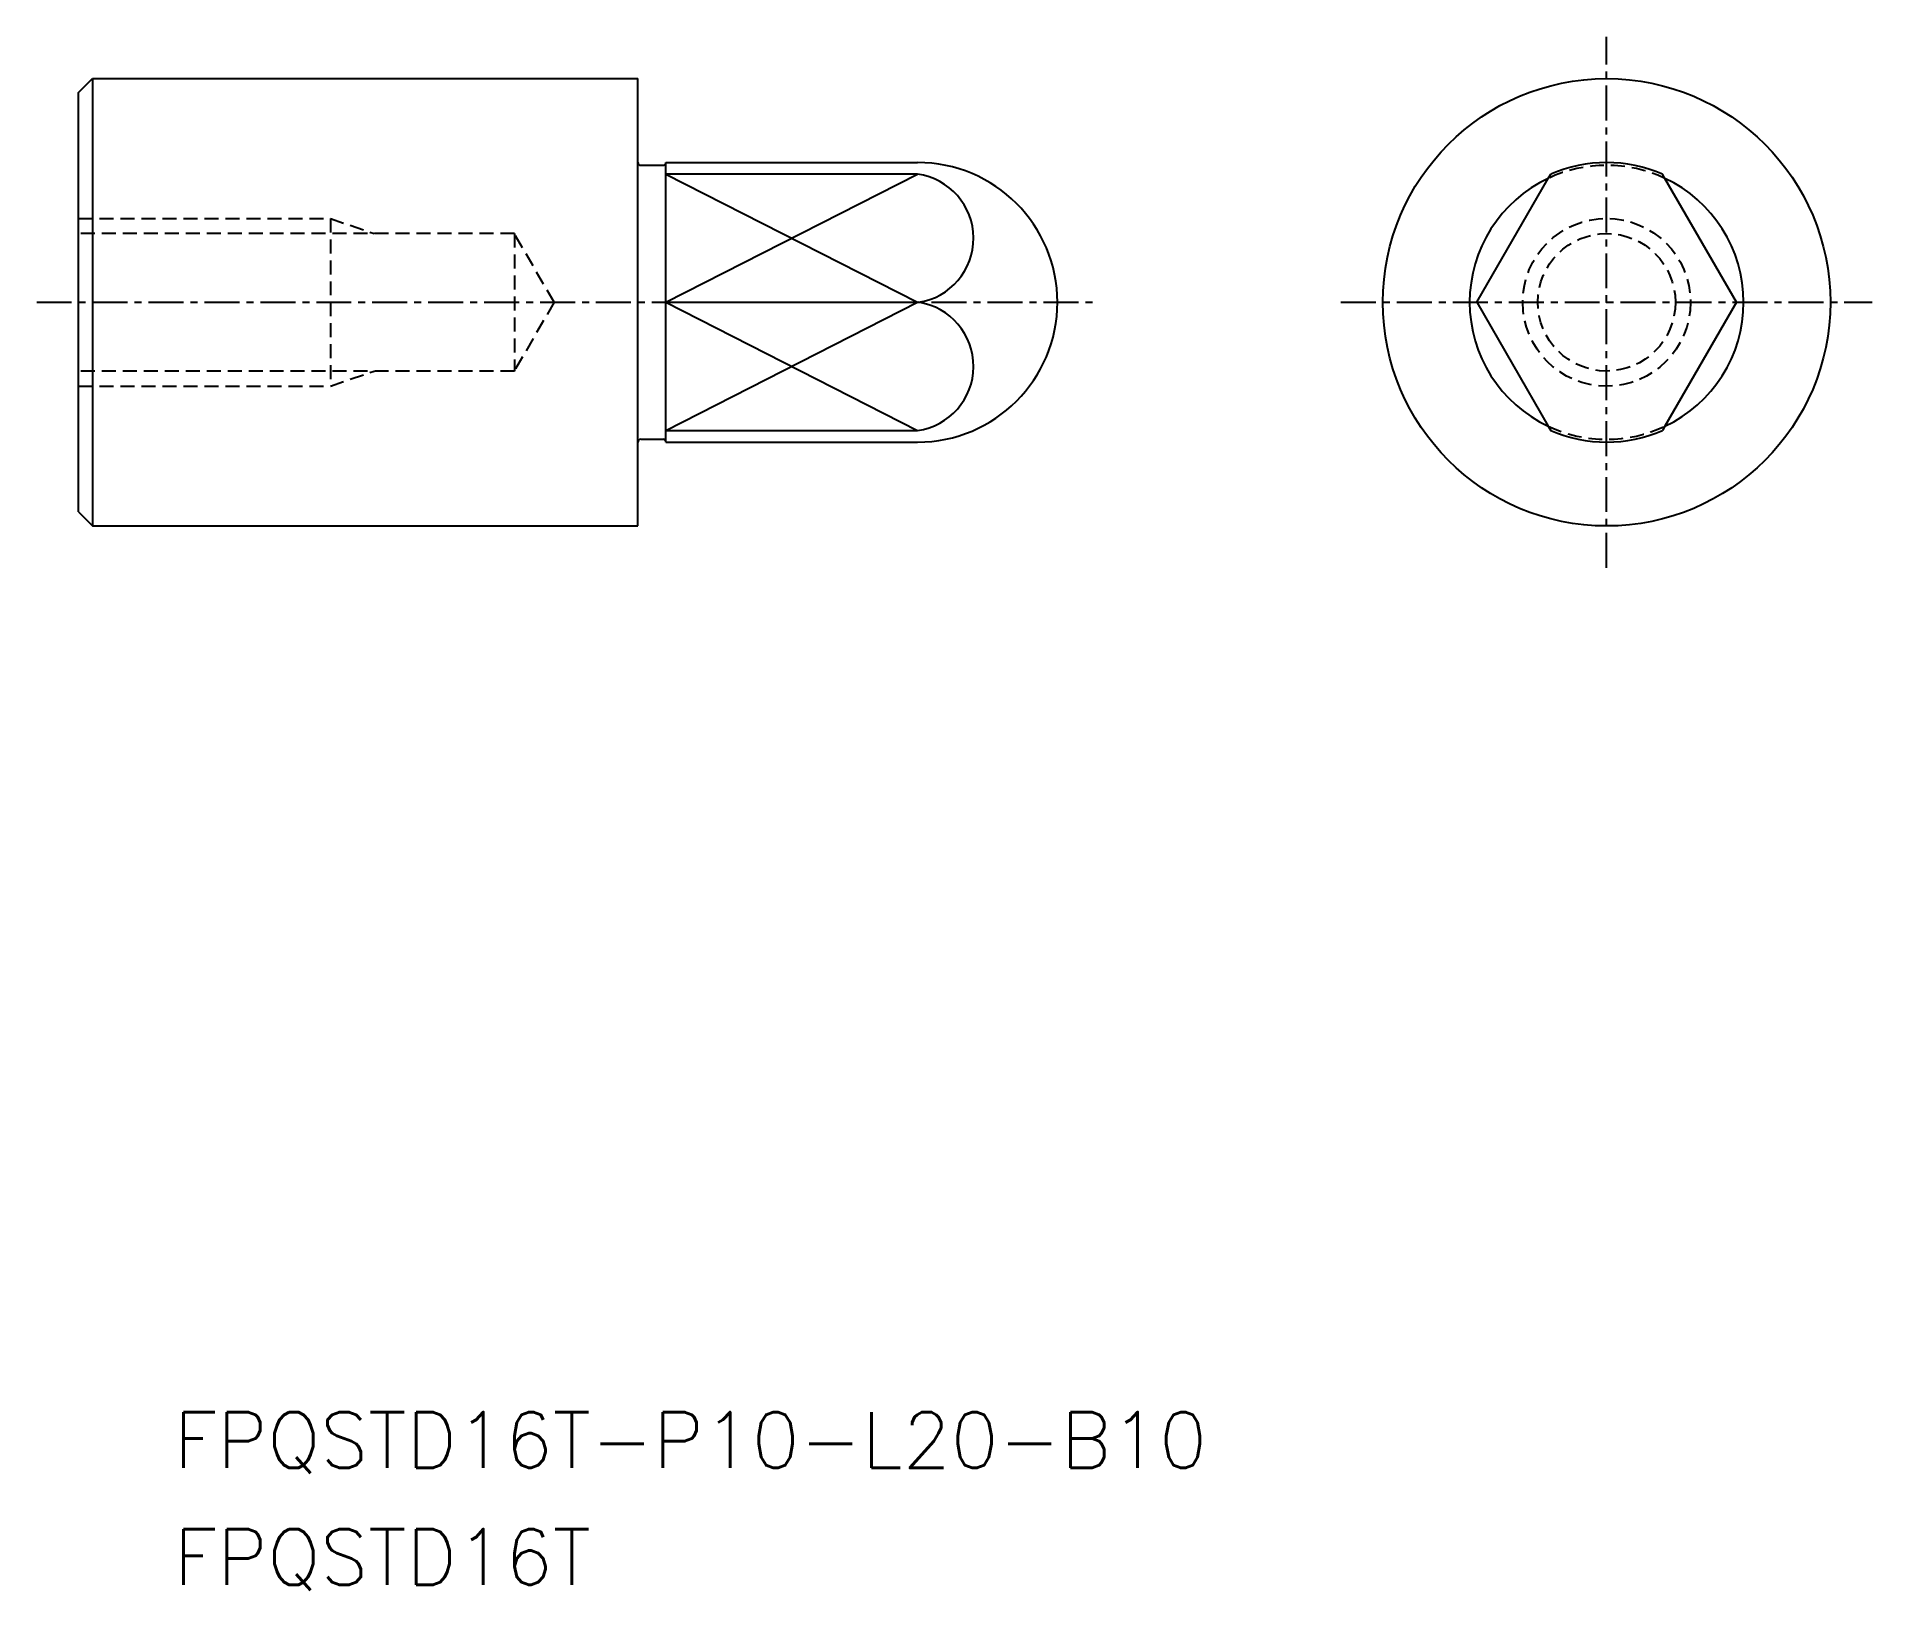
# Model space of a CAD drawing. Extents: x 18.6 to 84.2, y 15.6 to 71.2.
import ezdxf

# ---------------------------------------------------------------- set-up
doc = ezdxf.new("R2010")
doc.units = 0
doc.linetypes.add('CENTER', pattern=[2, 1.25, -0.25, 0.25, -0.25])
doc.linetypes.add('DASHED', pattern=[0.75, 0.5, -0.25])
doc.layers.get('0').update_dxf_attribs({"linetype": 'CONTINUOUS'})
doc.layers.add('CENTER', color=1, linetype='CENTER')
doc.styles.get("Standard").update_dxf_attribs({"font": 'txt.shx'})

msp = doc.modelspace()

# ---------------------------------------------------------------- linework, layer by layer
at = {"color": 7, "linetype": 'CONTINUOUS'}
for p, q in [((20.073, 69.191), (20.573, 69.691)), ((20.573, 69.691), (40.073, 69.691)), ((20.573, 69.691), (20.573, 53.691)), ((40.073, 66.691), (40.073, 69.691)), ((20.073, 54.191), (20.073, 69.191)), ((40.073, 56.691), (40.073, 66.691)), ((40.173, 66.591), (40.973, 66.591)), ((41.073, 56.691), (41.073, 66.691)), ((41.073, 66.691), (50.073, 66.691)), ((50.073, 66.273), (41.073, 66.273)), ((70.067, 61.691), (72.627, 66.125)), ((72.627, 66.125), (72.713, 66.273)), ((76.799, 66.125), (76.713, 66.273)), ((79.358, 61.691), (76.799, 66.125)), ((41.073, 61.691), (50.073, 61.691)), ((70.067, 61.691), (72.627, 57.257)), ((79.358, 61.691), (76.799, 57.257)), ((41.073, 57.108), (50.073, 57.108)), ((72.627, 57.257), (72.713, 57.108)), ((76.799, 57.257), (76.713, 57.108)), ((40.073, 53.691), (40.073, 56.691)), ((40.173, 56.791), (40.973, 56.791)), ((41.073, 56.691), (50.073, 56.691)), ((20.073, 54.191), (20.573, 53.691)), ((20.573, 53.691), (40.073, 53.691))]:
    msp.add_line(p, q, dxfattribs=at)
at = {"color": 3, "linetype": 'CONTINUOUS'}
for p, q in [((41.073, 66.273), (50.073, 61.691)), ((41.073, 61.691), (50.073, 66.273)), ((41.073, 57.108), (50.073, 61.691)), ((41.073, 61.691), (50.073, 57.108))]:
    msp.add_line(p, q, dxfattribs=at)
at = {"color": 3, "linetype": 'DASHED'}
for p, q in [((20.073, 64.691), (29.073, 64.691)), ((29.073, 64.691), (29.073, 58.691)), ((29.073, 64.691), (30.636, 64.149)), ((35.654, 64.149), (20.073, 64.149)), ((37.073, 61.691), (35.654, 64.149)), ((35.654, 64.149), (35.654, 59.232)), ((37.073, 61.691), (35.654, 59.232)), ((35.654, 59.232), (20.073, 59.232)), ((29.073, 58.691), (30.636, 59.232)), ((20.073, 58.691), (29.073, 58.691))]:
    msp.add_line(p, q, dxfattribs=at)
at = {"color": 7, "linetype": 'CONTINUOUS'}
msp.add_circle((74.713, 61.691), 8, dxfattribs=at)
at = {"color": 3, "linetype": 'DASHED'}
for radius in [3, 2.458]:
    msp.add_circle((74.713, 61.691), radius, dxfattribs=at)
at = {"color": 7, "linetype": 'CONTINUOUS'}
for centre, radius, start, end in [((40.173, 66.691), 0.1, 180, 270), ((40.973, 66.691), 0.1, 270, 0), ((50.073, 61.691), 5, 270, 90), ((74.713, 61.691), 4.9, 295.19401, 295.19401), ((74.713, 61.691), 5, 66.42182, 113.57818), ((49.758, 63.98), 2.315, 278.57007, 82.1801), ((74.713, 61.691), 4.9, 115.19401, 244.80599), ((74.713, 61.691), 4.9, 295.19401, 64.80599), ((49.758, 59.402), 2.315, 277.8199, 81.42993), ((74.713, 61.691), 5, 246.42182, 293.57818), ((40.173, 56.691), 0.1, 90, 180), ((40.973, 56.691), 0.1, 0, 90)]:
    msp.add_arc(centre, radius, start, end, dxfattribs=at)
at = {"color": 3, "linetype": 'DASHED'}
for start, end in [(64.80599, 115.19401), (244.80599, 295.19401)]:
    msp.add_arc((74.713, 61.691), 4.9, start, end, dxfattribs=at)
at = {"color": 7, "linetype": 'CONTINUOUS'}
msp.add_point((40.073, 61.691), dxfattribs=at)
at = {"layer": 'CENTER', "color": 1, "linetype": 'CENTER'}
for p, q in [((74.713, 52.191), (74.713, 71.191)), ((18.573, 61.691), (56.573, 61.691)), ((65.213, 61.691), (84.213, 61.691))]:
    msp.add_line(p, q, dxfattribs=at)
msp.add_point((74.713, 61.691), dxfattribs=at)

# ---------------------------------------------------------------- texts
at = {"color": 7, "linetype": 'CONTINUOUS'}
for s, p in [('FPQSTD16T-P10-L20-B10', (23.482, 20)), ('FPQSTD16T', (23.482, 15.813))]:
    msp.add_text(s, height=2, dxfattribs=at).set_placement(p)

doc.saveas('drawing.dxf')
